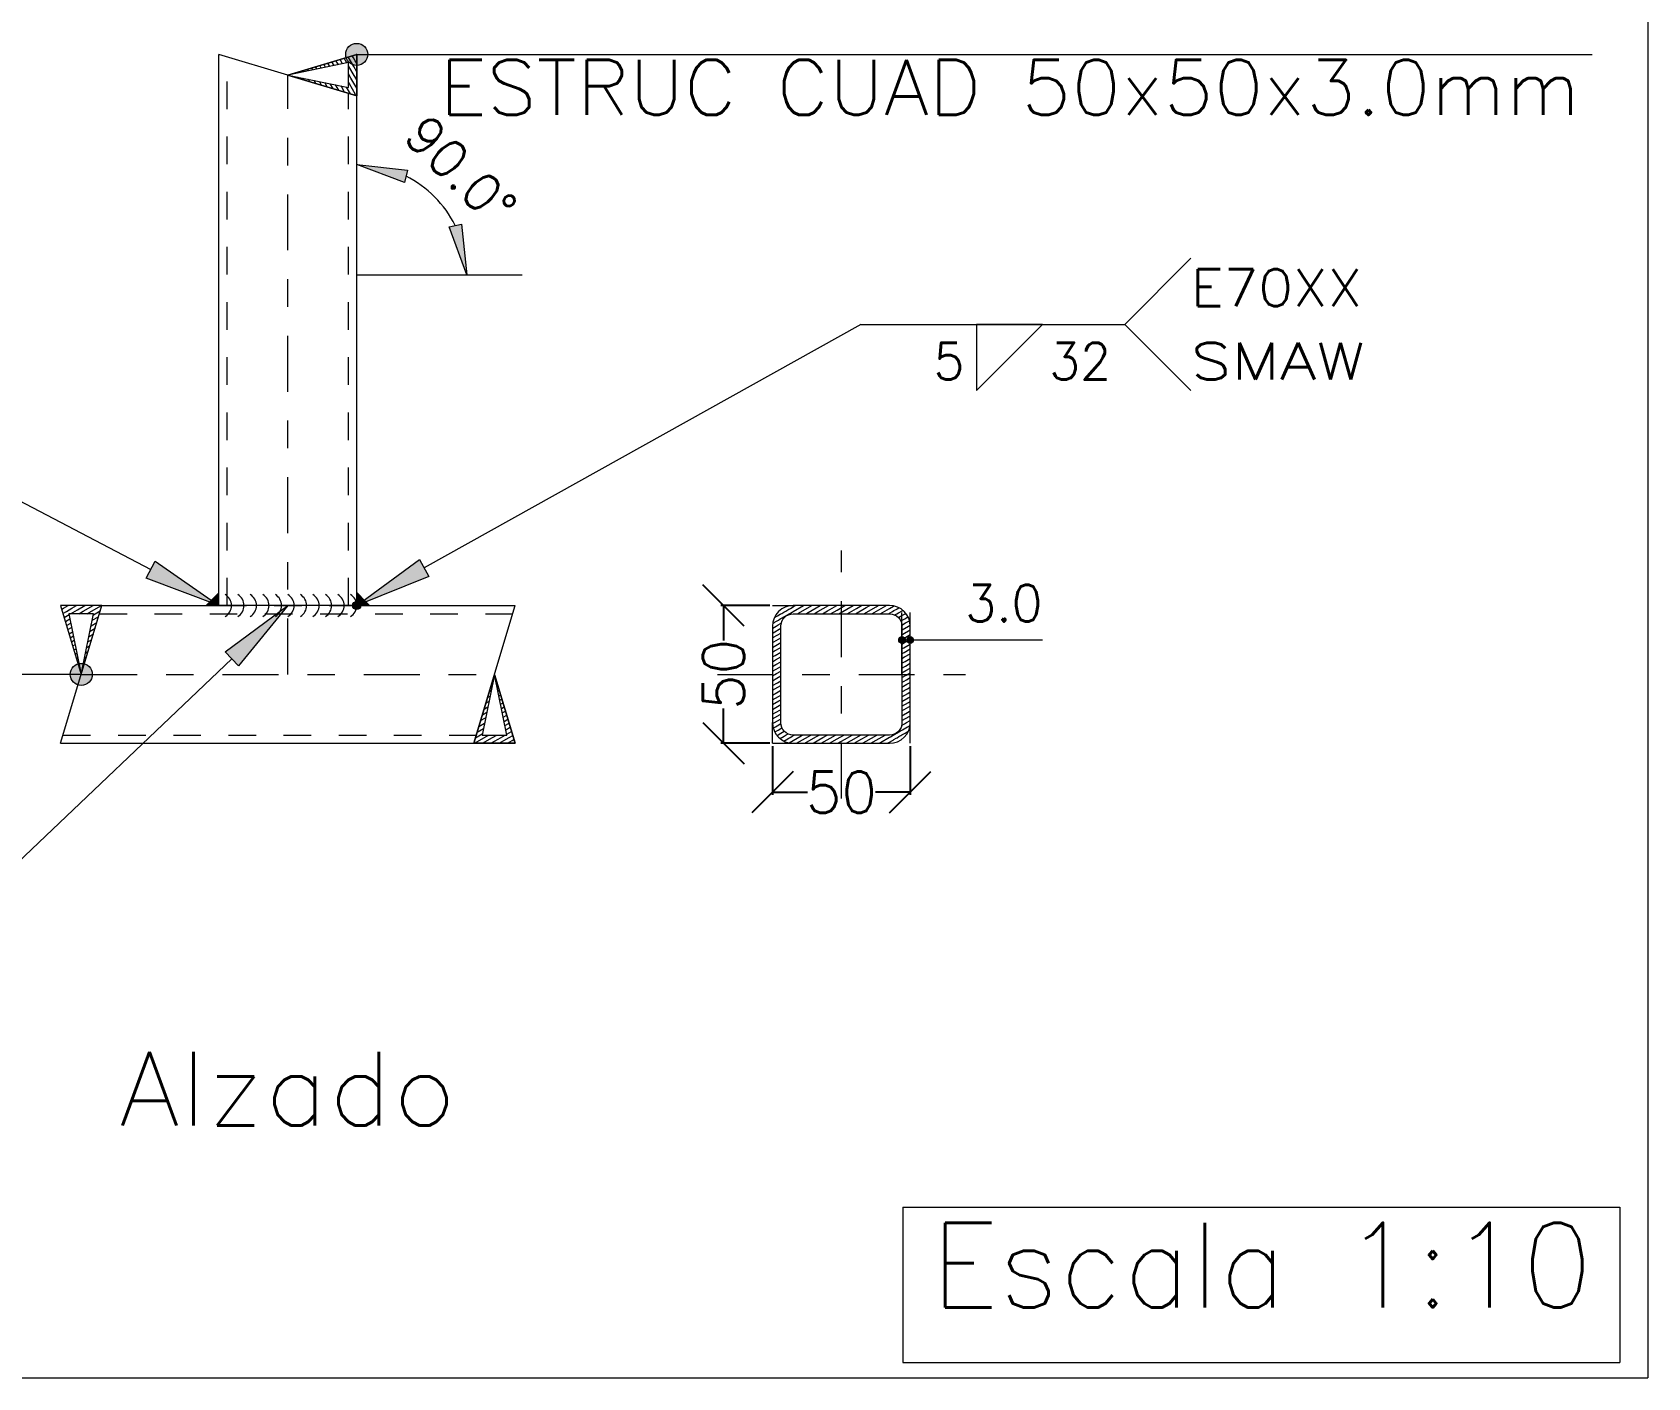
# Model space of a CAD drawing. Header units: millimetres. Extents: x 3028.5 to 3057.3, y 108.4 to 144.6.
# Drawn here: x 3035.78 to 3041.64, y 121.17 to 126.05 of the extents above; entities that cross this region are included whole.
import ezdxf
from ezdxf.enums import TextEntityAlignment as Align

# ---------------------------------------------------------------- set-up
doc = ezdxf.new("R2010")
doc.units = ezdxf.units.MM
doc.linetypes.add('CYPE_PUNTO', pattern=[0.075, 0, -0.075])
doc.linetypes.add('CYPE_RAYAPUNTO', pattern=[0.4125, 0.2025, -0.105, 0, -0.105])
for name, color, linetype, lineweight in [('COTAS', 202, 'Continuous', 13), ('DESCRIPCION_DE_LA_UNION', 7, 'Continuous', 15), ('DESCRIPCION_DE_LA_VISTA', 133, 'Continuous', 15), ('EJES', 42, 'CYPE_RAYAPUNTO', 0), ('LINEAS_DE_PROLONGACION_DE_COTAS', 8, 'CYPE_PUNTO', 9), ('LINEAS_OCULTAS', 8, 'CYPE_PUNTO', 9), ('PERFILES', 7, 'Continuous', 9), ('RECUADRO_DE_DETALLE', 20, 'Continuous', 15), ('SIMBOLOS_UTILIZADOS_EN_LAS_SOLDADURAS', 140, 'Continuous', 0), ('SOLDADURAS', 150, 'Continuous', 0), ('SOMBREADOS', 8, 'Continuous', 9), ('TEXTOS', 2, 'Continuous', 9)]:
    doc.layers.add(name, color=color, linetype=linetype, lineweight=lineweight)
doc.styles.add('CYPETXT_0.04_romans', font='romans__.ttf', dxfattribs={"height": 0.15})
doc.styles.add('CYPETXT_romans', font='romans__.ttf', dxfattribs={"height": 0.2})
doc.dimstyles.new('cype_oblique', dxfattribs={"dimtxt": 0.15, "dimasz": 0.15, "dimexe": 0.01, "dimexo": 0.01, "dimgap": 0, "dimtad": 0, "dimdec": 4, "dimzin": 0, "dimdsep": 46, "dimtxsty": 'CYPETXT_0.04_romans', "dimblk1": 'OBLIQUE', "dimblk2": 'OBLIQUE', "dimsah": 1, "dimcen": 0.09, "dimadec": 0, "dimazin": 0, "dimtfac": 1, "dimtdec": 4, "dimtofl": 0, "dimtmove": 2, "dimatfit": 3, "dimfxl": 1, "dimtolj": 1, "dimtzin": 0, "dimarcsym": 0})

# ---------------------------------------------------------------- blocks, each defined once
blk = doc.blocks.new('_OBLIQUE')
at = {"color": 0, "linetype": 'ByBlock', "lineweight": -2}
blk.add_line((-0.5, -0.5), (0.5, 0.5), dxfattribs=at)
blk = doc.blocks.new('*D3060')
at = {"layer": 'COTAS', "color": 0, "lineweight": -2, "transparency": 16777216}
for p, q in [((3038.4652, 123.4614), (3038.4652, 123.2842)), ((3038.9647, 123.4614), (3038.9647, 123.2842)), ((3038.4652, 123.2942), (3038.5918, 123.2942)), ((3038.9647, 123.2942), (3038.8382, 123.2942))]:
    blk.add_line(p, q, dxfattribs=at)
at = {"layer": 'Defpoints', "color": 0, "transparency": 16777216}
for p in [(3038.4652, 123.4714), (3038.9647, 123.4714), (3038.9647, 123.2942)]:
    blk.add_point(p, dxfattribs=at)
at = {"layer": 'COTAS', "color": 0, "lineweight": -2, "transparency": 16777216, "xscale": 0.15, "yscale": 0.15, "zscale": 0.15, "rotation": 180}
blk.add_blockref('_OBLIQUE', (3038.4652, 123.2942), dxfattribs=at)
at = {"layer": 'COTAS', "color": 0, "lineweight": -2, "transparency": 16777216, "xscale": 0.15, "yscale": 0.15, "zscale": 0.15}
blk.add_blockref('_OBLIQUE', (3038.9647, 123.2942), dxfattribs=at)
at = {"layer": 'COTAS', "color": 0, "transparency": 16777216, "insert": (3038.715, 123.2942), "char_height": 0.15, "attachment_point": 5, "style": 'CYPETXT_0.04_romans'}
blk.add_mtext('\\A1;50', dxfattribs=at)
blk = doc.blocks.new('*D3061')
at = {"layer": 'COTAS', "color": 0, "lineweight": -2, "transparency": 16777216}
for p, q in [((3038.4552, 123.9709), (3038.278, 123.9709)), ((3038.288, 123.9709), (3038.288, 123.8444)), ((3038.288, 123.4714), (3038.288, 123.598)), ((3038.4552, 123.4714), (3038.278, 123.4714))]:
    blk.add_line(p, q, dxfattribs=at)
at = {"layer": 'Defpoints', "color": 0, "transparency": 16777216}
for p in [(3038.4652, 123.9709), (3038.288, 123.4714), (3038.4652, 123.4714)]:
    blk.add_point(p, dxfattribs=at)
at = {"layer": 'COTAS', "color": 0, "lineweight": -2, "transparency": 16777216, "xscale": 0.15, "yscale": 0.15, "zscale": 0.15}
for p, rotation in [((3038.288, 123.9709), 90), ((3038.288, 123.4714), 270)]:
    blk.add_blockref('_OBLIQUE', p, dxfattribs=dict(at, rotation=rotation))
at = {"layer": 'COTAS', "color": 0, "transparency": 16777216, "insert": (3038.288, 123.7212), "char_height": 0.15, "attachment_point": 5, "rotation": 90, "style": 'CYPETXT_0.04_romans'}
blk.add_mtext('\\A1;50', dxfattribs=at)

msp = doc.modelspace()

# ---------------------------------------------------------------- hatches: boundary and pattern name
at = {"layer": 'COTAS'}
for points in [[(3037.13069, 125.50495), (3036.95725, 125.56948), (3037.14124, 125.54963)], [(3037.33703, 125.35384), (3037.35688, 125.16985), (3037.29235, 125.3433)]]:
    msp.add_hatch(color=256, dxfattribs=at).paths.add_polyline_path(points)
h = msp.add_hatch(color=256, dxfattribs=at)
edge = h.paths.add_edge_path()
edge.add_arc((3038.93476, 123.84606), 0.01199, 0, 360)
h = msp.add_hatch(color=256, dxfattribs=at)
edge = h.paths.add_edge_path()
edge.add_arc((3038.96473, 123.84606), 0.01199, 0, 360)
at = {"layer": 'SIMBOLOS_UTILIZADOS_EN_LAS_SOLDADURAS'}
for points in [[(3036.19374, 124.06994), (3036.22622, 124.13187), (3036.45771, 123.97095)], [(3037.18457, 124.13769), (3037.21862, 124.0766), (3036.95725, 123.97095)], [(3036.52887, 123.75282), (3036.48067, 123.8035), (3036.70748, 123.97095)]]:
    msp.add_hatch(color=256, dxfattribs=at).paths.add_polyline_path(points)
at = {"layer": 'SOLDADURAS'}
for points in [[(3036.45771, 124.0209), (3036.40775, 123.97095), (3036.45771, 123.97095)], [(3036.95725, 123.97095), (3037.0072, 123.97095), (3036.95725, 124.0209)]]:
    msp.add_hatch(color=256, dxfattribs=at).paths.add_polyline_path(points, flags=0)
h = msp.add_hatch(color=256, dxfattribs=at)
edge = h.paths.add_edge_path()
edge.add_arc((3036.95712, 123.97095), 0.01499, 0, 360)
at = {"layer": 'TEXTOS'}
h = msp.add_hatch(color=256, dxfattribs=at)
edge = h.paths.add_edge_path()
edge.add_arc((3036.95725, 125.96911), 0.03996, 0, 360)
h = msp.add_hatch(color=256, dxfattribs=at)
edge = h.paths.add_edge_path()
edge.add_arc((3035.95817, 123.72118), 0.03996, 0, 360)

# ---------------------------------------------------------------- linework, layer by layer
at = {"layer": 'COTAS'}
for p, q in [((3036.95725, 125.16985), (3037.5567, 125.16985)), ((3038.93476, 123.72118), (3038.93476, 123.94597)), ((3038.96473, 123.72118), (3038.96473, 123.94597)), ((3038.93476, 123.84606), (3039.44429, 123.84606))]:
    msp.add_line(p, q, dxfattribs=at)
for points in [[(3037.13069, 125.50495), (3036.95725, 125.56948), (3037.14124, 125.54963)], [(3037.33703, 125.35384), (3037.35688, 125.16985), (3037.29235, 125.3433)]]:
    msp.add_lwpolyline(points, close=True, dxfattribs=at)
for centre in [(3038.93476, 123.84606), (3038.96473, 123.84606)]:
    msp.add_circle(centre, 0.01199, dxfattribs=at)
msp.add_ellipse((3036.95725, 125.16985), major_axis=(0.39963, 0), ratio=1, start_param=0.4636476, end_param=1.1071487, dxfattribs=at)
at = {"layer": 'EJES'}
for p, q in [((3036.70748, 123.72118), (3036.70748, 125.89418)), ((3038.71496, 123.27159), (3038.71496, 124.17077)), ((3035.95817, 123.72118), (3037.45679, 123.72118)), ((3038.26538, 123.72118), (3039.16455, 123.72118))]:
    msp.add_line(p, q, dxfattribs=at)
at = {"layer": 'LINEAS_DE_PROLONGACION_DE_COTAS'}
for p, q in [((3038.46519, 123.97095), (3038.54012, 123.97095)), ((3038.46519, 123.47141), (3038.46519, 123.54634)), ((3038.96473, 123.47141), (3038.96473, 123.54634)), ((3038.46519, 123.47141), (3038.54012, 123.47141))]:
    msp.add_line(p, q, dxfattribs=at)
at = {"layer": 'LINEAS_OCULTAS'}
for p, q in [((3036.48768, 123.97095), (3036.48768, 125.96012)), ((3036.92727, 123.97095), (3036.92727, 125.82824)), ((3036.45784, 123.97095), (3036.95725, 123.97095)), ((3036.0241, 123.94098), (3037.52273, 123.94098)), ((3035.89223, 123.50138), (3037.39085, 123.50138))]:
    msp.add_line(p, q, dxfattribs=at)
at = {"layer": 'PERFILES'}
for p, q in [((3036.45771, 123.97095), (3036.45771, 125.96911)), ((3036.95725, 123.97095), (3036.95725, 125.81925)), ((3036.0331, 123.97095), (3036.45784, 123.97095)), ((3036.95725, 123.97095), (3037.53172, 123.97095)), ((3035.88323, 123.47141), (3037.38186, 123.47141))]:
    msp.add_line(p, q, dxfattribs=at)
for points in [[(3036.70748, 125.89418), (3036.95725, 125.96911), (3036.95725, 125.81925), (3036.45771, 125.96911)], [(3035.88323, 123.47141), (3036.0331, 123.97095), (3035.88323, 123.97095), (3035.95817, 123.72118)], [(3036.95725, 123.97095), (3036.95712, 123.97095), (3036.94667, 123.97095), (3036.93362, 123.97095), (3036.9197, 123.97095), (3036.91411, 123.97095), (3036.90729, 123.97095), (3036.89952, 123.97095), (3036.89109, 123.97095), (3036.88232, 123.97095), (3036.86887, 123.97095), (3036.85542, 123.97095), (3036.84197, 123.97095), (3036.82852, 123.97095), (3036.81507, 123.97095), (3036.80162, 123.97095), (3036.78817, 123.97095), (3036.77472, 123.97095), (3036.76127, 123.97095), (3036.74782, 123.97095), (3036.73437, 123.97095), (3036.72093, 123.97095), (3036.70748, 123.97095), (3036.69403, 123.97095), (3036.68058, 123.97095), (3036.66713, 123.97095), (3036.65368, 123.97095), (3036.64023, 123.97095), (3036.62678, 123.97095), (3036.61333, 123.97095), (3036.59988, 123.97095), (3036.58643, 123.97095), (3036.57298, 123.97095), (3036.55954, 123.97095), (3036.54609, 123.97095), (3036.53264, 123.97095), (3036.52387, 123.97095), (3036.51543, 123.97095), (3036.50766, 123.97095), (3036.50085, 123.97095), (3036.49526, 123.97095), (3036.48133, 123.97095), (3036.46828, 123.97095), (3036.45784, 123.97095), (3036.45771, 123.97095)], [(3037.45679, 123.72118), (3037.53172, 123.47141), (3037.38186, 123.47141), (3037.53172, 123.97095)]]:
    msp.add_lwpolyline(points, dxfattribs=at)
for points in [[(3036.70748, 125.89418), (3036.95725, 125.81925), (3036.95725, 125.96911), (3036.70748, 125.89418)], [(3036.70748, 125.89418), (3036.92727, 125.84922), (3036.92727, 125.93914), (3036.70748, 125.89418)], [(3035.95817, 123.72118), (3036.0331, 123.97095), (3035.88323, 123.97095), (3035.95817, 123.72118), (3036.00312, 123.94098), (3035.91321, 123.94098), (3035.95817, 123.72118)], [(3038.8898, 123.47141), (3038.90442, 123.47285), (3038.91848, 123.47711), (3038.93143, 123.48404), (3038.94279, 123.49336), (3038.95211, 123.50471), (3038.95903, 123.51767), (3038.96329, 123.53172), (3038.96473, 123.54634), (3038.96473, 123.89602), (3038.96329, 123.91064), (3038.95903, 123.92469), (3038.95211, 123.93765), (3038.94279, 123.949), (3038.93143, 123.95832), (3038.91848, 123.96525), (3038.90442, 123.96951), (3038.8898, 123.97095), (3038.54012, 123.97095), (3038.52551, 123.96951), (3038.51145, 123.96525), (3038.4985, 123.95832), (3038.48714, 123.949), (3038.47782, 123.93765), (3038.4709, 123.92469), (3038.46663, 123.91064), (3038.46519, 123.89602), (3038.46519, 123.54634), (3038.46663, 123.53172), (3038.4709, 123.51767), (3038.47782, 123.50471), (3038.48714, 123.49336), (3038.4985, 123.48404), (3038.51145, 123.47711), (3038.52551, 123.47285), (3038.54012, 123.47141), (3038.8898, 123.47141)], [(3038.54012, 123.50138), (3038.53135, 123.50225), (3038.52292, 123.5048), (3038.51515, 123.50896), (3038.50833, 123.51455), (3038.50274, 123.52136), (3038.49859, 123.52914), (3038.49603, 123.53757), (3038.49517, 123.54634), (3038.49517, 123.89602), (3038.49603, 123.90479), (3038.49859, 123.91322), (3038.50274, 123.921), (3038.50833, 123.92781), (3038.51515, 123.9334), (3038.52292, 123.93756), (3038.53135, 123.94011), (3038.54012, 123.94098), (3038.8898, 123.94098), (3038.89857, 123.94011), (3038.90701, 123.93756), (3038.91478, 123.9334), (3038.92159, 123.92781), (3038.92718, 123.921), (3038.93134, 123.91322), (3038.9339, 123.90479), (3038.93476, 123.89602), (3038.93476, 123.54634), (3038.9339, 123.53757), (3038.93134, 123.52914), (3038.92718, 123.52136), (3038.92159, 123.51455), (3038.91478, 123.50896), (3038.90701, 123.5048), (3038.89857, 123.50225), (3038.8898, 123.50138), (3038.54012, 123.50138)], [(3037.45679, 123.72118), (3037.38186, 123.47141), (3037.53172, 123.47141), (3037.45679, 123.72118), (3037.41183, 123.50138), (3037.50175, 123.50138), (3037.45679, 123.72118)]]:
    msp.add_lwpolyline(points, close=True, dxfattribs=at)
at = {"layer": 'RECUADRO_DE_DETALLE', "lineweight": 5}
for p, q in [((3041.63931, 128.55016), (3041.63931, 121.17146)), ((3038.93844, 121.78953), (3041.53771, 121.78953)), ((3038.93844, 121.78953), (3038.93844, 121.2265)), ((3041.53771, 121.78953), (3041.53771, 121.2265)), ((3038.93844, 121.2265), (3041.53771, 121.2265)), ((3031.27187, 121.17146), (3041.63931, 121.17146))]:
    msp.add_line(p, q, dxfattribs=at)
at = {"layer": 'SIMBOLOS_UTILIZADOS_EN_LAS_SOLDADURAS'}
for p, q in [((3038.78557, 124.99001), (3037.2016, 124.10715)), ((3039.74269, 124.99001), (3039.98247, 124.75023)), ((3034.62939, 124.93007), (3036.20998, 124.1009)), ((3035.67802, 122.99185), (3036.50477, 123.77816))]:
    msp.add_line(p, q, dxfattribs=at)
msp.add_lwpolyline([(3038.78557, 124.99001), (3039.74269, 124.99001), (3039.98247, 125.22979)], dxfattribs=at)
for points in [[(3039.20518, 124.99001), (3039.20518, 124.75023), (3039.44496, 124.99001), (3039.20518, 124.99001)], [(3036.19374, 124.06994), (3036.22622, 124.13187), (3036.45771, 123.97095)], [(3037.18457, 124.13769), (3037.21862, 124.0766), (3036.95725, 123.97095)], [(3036.52887, 123.75282), (3036.48067, 123.8035), (3036.70748, 123.97095)]]:
    msp.add_lwpolyline(points, close=True, dxfattribs=at)
at = {"layer": 'SOLDADURAS'}
msp.add_circle((3036.95712, 123.97095), 0.01499, dxfattribs=at)
for centre, start_param, end_param in [((3036.45784, 123.97095), 5.2360018, 7.3303688), ((3036.50323, 123.97095), 5.2360018, 7.3303688), ((3036.54861, 123.97095), 5.2360018, 7.3303688), ((3036.594, 123.97095), 5.2360018, 7.3303688), ((3036.63939, 123.97095), 5.2360018, 7.3303688), ((3036.68478, 123.97095), 5.2360018, 7.3303688), ((3036.73017, 123.97095), 5.2360018, 7.3303688), ((3036.77556, 123.97095), 5.2360018, 7.3303688), ((3036.82095, 123.97095), 5.2359754, 7.3303952), ((3036.86634, 123.97095), 5.2360018, 7.3303688), ((3036.91173, 123.97095), 5.2360018, 7.3303688)]:
    msp.add_ellipse(centre, major_axis=(0.04539, 0), ratio=1, start_param=start_param, end_param=end_param, dxfattribs=at)
at = {"layer": 'SOMBREADOS'}
for p, q in [((3036.94517, 125.95704), (3036.94102, 125.96424)), ((3036.95614, 125.96801), (3036.95577, 125.96867)), ((3036.95672, 125.96701), (3036.95614, 125.96801)), ((3036.95725, 125.9661), (3036.95672, 125.96701)), ((3036.75133, 125.90315), (3036.74927, 125.90672)), ((3036.7668, 125.90632), (3036.76402, 125.91114)), ((3036.78228, 125.90948), (3036.77877, 125.91557)), ((3036.79776, 125.91265), (3036.79352, 125.91999)), ((3036.81323, 125.91581), (3036.80827, 125.92442)), ((3036.82871, 125.91898), (3036.82302, 125.92884)), ((3036.84419, 125.92215), (3036.83777, 125.93327)), ((3036.85967, 125.92531), (3036.85252, 125.93769)), ((3036.87514, 125.92848), (3036.86727, 125.94212)), ((3036.89062, 125.93164), (3036.88202, 125.94654)), ((3036.9061, 125.93481), (3036.89677, 125.95097)), ((3036.92157, 125.93797), (3036.91152, 125.95539)), ((3036.9342, 125.94607), (3036.92627, 125.95982)), ((3036.94103, 125.90427), (3036.92727, 125.9281)), ((3036.94626, 125.92518), (3036.9342, 125.94607)), ((3036.95725, 125.87619), (3036.94103, 125.90427)), ((3036.95149, 125.9461), (3036.94517, 125.95704)), ((3036.95725, 125.90616), (3036.94626, 125.92518)), ((3036.95725, 125.93613), (3036.95149, 125.9461)), ((3036.72037, 125.89682), (3036.71977, 125.89787)), ((3036.72492, 125.88895), (3036.72383, 125.89084)), ((3036.73585, 125.89999), (3036.73452, 125.90229)), ((3036.74585, 125.88267), (3036.74345, 125.88682)), ((3036.76678, 125.87639), (3036.76307, 125.88281)), ((3036.78771, 125.87011), (3036.78269, 125.8788)), ((3036.80864, 125.86383), (3036.80232, 125.87478)), ((3036.82957, 125.85755), (3036.82194, 125.87077)), ((3036.8505, 125.85128), (3036.84156, 125.86676)), ((3036.87143, 125.845), (3036.86118, 125.86274)), ((3036.89236, 125.83872), (3036.8808, 125.85873)), ((3036.91329, 125.83244), (3036.90042, 125.85472)), ((3036.93422, 125.82616), (3036.92005, 125.8507)), ((3036.93581, 125.88335), (3036.92727, 125.89813)), ((3036.93058, 125.86243), (3036.92727, 125.86815)), ((3036.95314, 125.82336), (3036.93058, 125.86243)), ((3036.95725, 125.84621), (3036.93581, 125.88335)), ((3036.95514, 125.81988), (3036.95314, 125.82336)), ((3035.90276, 123.96607), (3035.91122, 123.97095)), ((3035.92368, 123.96084), (3035.94119, 123.97095)), ((3035.9446, 123.95561), (3035.97117, 123.97095)), ((3035.96551, 123.95038), (3036.00114, 123.97095)), ((3035.98643, 123.94515), (3036.03111, 123.97095)), ((3038.54012, 123.94902), (3038.5781, 123.97095)), ((3038.54012, 123.96633), (3038.54813, 123.97095)), ((3038.55896, 123.94259), (3038.60807, 123.97095)), ((3038.59416, 123.94561), (3038.63805, 123.97095)), ((3038.62935, 123.94863), (3038.66802, 123.97095)), ((3038.66455, 123.95164), (3038.69799, 123.97095)), ((3038.69975, 123.95466), (3038.72796, 123.97095)), ((3038.73495, 123.95768), (3038.75794, 123.97095)), ((3038.77014, 123.96069), (3038.78791, 123.97095)), ((3038.80534, 123.96371), (3038.81788, 123.97095)), ((3038.82591, 123.94098), (3038.87574, 123.96974)), ((3038.84054, 123.96673), (3038.84785, 123.97095)), ((3038.87574, 123.96974), (3038.87783, 123.97095)), ((3035.88737, 123.95718), (3035.89348, 123.96071)), ((3035.89179, 123.94243), (3035.90445, 123.94974)), ((3035.89348, 123.96071), (3035.90276, 123.96607)), ((3035.89622, 123.92768), (3035.91385, 123.93786)), ((3035.90064, 123.91293), (3035.91701, 123.92238)), ((3035.90445, 123.94974), (3035.92368, 123.96084)), ((3035.91925, 123.94098), (3035.9446, 123.95561)), ((3035.94922, 123.94098), (3035.96551, 123.95038)), ((3035.9792, 123.94098), (3035.98643, 123.94515)), ((3035.9983, 123.9174), (3036.02095, 123.93048)), ((3036.00231, 123.93702), (3036.02723, 123.95141)), ((3038.47216, 123.92709), (3038.48368, 123.93374)), ((3038.48368, 123.93374), (3038.49274, 123.93897)), ((3038.48665, 123.91815), (3038.49345, 123.92208)), ((3038.49274, 123.93897), (3038.49555, 123.94059)), ((3038.49345, 123.92208), (3038.49758, 123.92446)), ((3038.49555, 123.94059), (3038.49882, 123.94248)), ((3038.49758, 123.92446), (3038.50004, 123.92588)), ((3038.49882, 123.94248), (3038.50622, 123.94675)), ((3038.50004, 123.92588), (3038.50652, 123.92962)), ((3038.50622, 123.94675), (3038.51313, 123.95075)), ((3038.50652, 123.92962), (3038.51407, 123.93398)), ((3038.51313, 123.95075), (3038.51664, 123.95277)), ((3038.51407, 123.93398), (3038.51456, 123.93426)), ((3038.51456, 123.93426), (3038.51502, 123.93453)), ((3038.51502, 123.93453), (3038.52243, 123.93881)), ((3038.51664, 123.95277), (3038.52455, 123.95733)), ((3038.52243, 123.93881), (3038.52307, 123.93918)), ((3038.52307, 123.93918), (3038.53065, 123.94355)), ((3038.52455, 123.95733), (3038.52759, 123.95909)), ((3038.52759, 123.95909), (3038.53013, 123.96056)), ((3038.53013, 123.96056), (3038.54012, 123.96633)), ((3038.53065, 123.94355), (3038.53695, 123.94719)), ((3038.53695, 123.94719), (3038.54012, 123.94902)), ((3038.55616, 123.94098), (3038.55896, 123.94259)), ((3038.58613, 123.94098), (3038.59416, 123.94561)), ((3038.61611, 123.94098), (3038.62935, 123.94863)), ((3038.64608, 123.94098), (3038.66455, 123.95164)), ((3038.67605, 123.94098), (3038.69975, 123.95466)), ((3038.70602, 123.94098), (3038.73495, 123.95768)), ((3038.736, 123.94098), (3038.77014, 123.96069)), ((3038.76597, 123.94098), (3038.80534, 123.96371)), ((3038.79594, 123.94098), (3038.84054, 123.96673)), ((3038.85589, 123.94098), (3038.8898, 123.96056)), ((3038.88586, 123.94098), (3038.8898, 123.94326)), ((3038.8898, 123.96056), (3038.90398, 123.96874)), ((3038.8898, 123.94326), (3038.89145, 123.94421)), ((3038.89145, 123.94421), (3038.90043, 123.94939)), ((3038.90043, 123.94939), (3038.90578, 123.95248)), ((3038.90398, 123.96874), (3038.90426, 123.96891)), ((3038.90426, 123.96891), (3038.90443, 123.96901)), ((3038.90443, 123.96901), (3038.90504, 123.96935)), ((3038.90578, 123.95248), (3038.9155, 123.95809)), ((3038.90852, 123.93676), (3038.91565, 123.94087)), ((3038.9155, 123.95809), (3038.9178, 123.95942)), ((3038.91565, 123.94087), (3038.92238, 123.94476)), ((3038.9178, 123.95942), (3038.92339, 123.96265)), ((3038.92238, 123.94476), (3038.9374, 123.95343)), ((3038.93049, 123.91483), (3038.94469, 123.92303)), ((3038.94469, 123.92303), (3038.95635, 123.92976)), ((3038.9544, 123.91133), (3038.96181, 123.91561)), ((3035.90507, 123.89818), (3035.92018, 123.9069)), ((3035.90949, 123.88343), (3035.92334, 123.89143)), ((3035.91392, 123.86868), (3035.92651, 123.87595)), ((3035.91834, 123.85393), (3035.92967, 123.86047)), ((3035.98626, 123.85853), (3036.00212, 123.86769)), ((3035.99027, 123.87815), (3036.0084, 123.88862)), ((3035.99429, 123.89778), (3036.01468, 123.90955)), ((3038.46519, 123.88846), (3038.46581, 123.88881)), ((3038.46519, 123.87115), (3038.46722, 123.87233)), ((3038.46519, 123.85385), (3038.46864, 123.85584)), ((3038.46618, 123.90633), (3038.4703, 123.90871)), ((3038.46722, 123.87233), (3038.49517, 123.88846)), ((3038.46864, 123.85584), (3038.49517, 123.87115)), ((3038.47005, 123.83935), (3038.49517, 123.85385)), ((3038.4703, 123.90871), (3038.47181, 123.90958)), ((3038.48621, 123.90059), (3038.49417, 123.90518)), ((3038.49417, 123.90518), (3038.49659, 123.90659)), ((3038.93476, 123.88269), (3038.93585, 123.88332)), ((3038.93476, 123.86538), (3038.93726, 123.86683)), ((3038.93585, 123.88332), (3038.95785, 123.89602)), ((3038.93726, 123.86683), (3038.96473, 123.88269)), ((3038.93868, 123.85034), (3038.96473, 123.86538)), ((3038.95785, 123.89602), (3038.96437, 123.89979)), ((3035.92277, 123.83918), (3035.93284, 123.84499)), ((3035.92719, 123.82443), (3035.93601, 123.82952)), ((3035.93162, 123.80968), (3035.93917, 123.81404)), ((3035.93604, 123.79493), (3035.94234, 123.79856)), ((3035.97422, 123.79967), (3035.98328, 123.8049)), ((3035.97823, 123.81929), (3035.98956, 123.82583)), ((3035.98225, 123.83891), (3035.99584, 123.84676)), ((3038.46519, 123.83654), (3038.47005, 123.83935)), ((3038.46519, 123.81924), (3038.47146, 123.82286)), ((3038.46519, 123.80193), (3038.47288, 123.80637)), ((3038.47146, 123.82286), (3038.49517, 123.83654)), ((3038.47288, 123.80637), (3038.49517, 123.81924)), ((3038.47429, 123.78988), (3038.49517, 123.80193)), ((3038.93476, 123.84808), (3038.93868, 123.85034)), ((3038.93476, 123.83078), (3038.94009, 123.83385)), ((3038.93476, 123.81347), (3038.9415, 123.81736)), ((3038.93476, 123.79617), (3038.94292, 123.80087)), ((3038.94009, 123.83385), (3038.96473, 123.84808)), ((3038.9415, 123.81736), (3038.96473, 123.83078)), ((3038.94292, 123.80087), (3038.96473, 123.81347)), ((3038.94433, 123.78439), (3038.96473, 123.79617)), ((3035.94047, 123.78018), (3035.9455, 123.78309)), ((3035.94489, 123.76543), (3035.94867, 123.76761)), ((3035.94932, 123.75068), (3035.95183, 123.75213)), ((3035.95374, 123.73593), (3035.955, 123.73666)), ((3035.96218, 123.7408), (3035.96444, 123.74211)), ((3035.96619, 123.76042), (3035.97072, 123.76304)), ((3035.97021, 123.78005), (3035.977, 123.78397)), ((3038.46519, 123.78463), (3038.47429, 123.78988)), ((3038.46519, 123.76733), (3038.4757, 123.77339)), ((3038.46519, 123.75002), (3038.47712, 123.7569)), ((3038.46519, 123.73272), (3038.47853, 123.74042)), ((3038.4757, 123.77339), (3038.49517, 123.78463)), ((3038.47712, 123.7569), (3038.49517, 123.76733)), ((3038.47853, 123.74042), (3038.49517, 123.75002)), ((3038.93476, 123.77886), (3038.94433, 123.78439)), ((3038.93476, 123.76156), (3038.94574, 123.7679)), ((3038.93476, 123.74425), (3038.94716, 123.75141)), ((3038.94574, 123.7679), (3038.96473, 123.77886)), ((3038.94716, 123.75141), (3038.96473, 123.76156)), ((3038.94857, 123.73492), (3038.96473, 123.74425)), ((3037.44423, 123.67932), (3037.44876, 123.68194)), ((3037.45051, 123.70025), (3037.45277, 123.70156)), ((3037.45995, 123.7057), (3037.46121, 123.70643)), ((3037.46312, 123.69023), (3037.46564, 123.69168)), ((3037.46628, 123.67475), (3037.47006, 123.67693)), ((3038.46519, 123.71541), (3038.47994, 123.72393)), ((3038.46519, 123.69811), (3038.48136, 123.70744)), ((3038.46519, 123.6808), (3038.48277, 123.69095)), ((3038.47994, 123.72393), (3038.49517, 123.73272)), ((3038.48136, 123.70744), (3038.49517, 123.71541)), ((3038.48277, 123.69095), (3038.49517, 123.69811)), ((3038.48418, 123.67446), (3038.49517, 123.6808)), ((3038.93476, 123.72695), (3038.94857, 123.73492)), ((3038.93476, 123.70964), (3038.94998, 123.71843)), ((3038.93476, 123.69234), (3038.9514, 123.70194)), ((3038.93476, 123.67503), (3038.95281, 123.68545)), ((3038.94998, 123.71843), (3038.96473, 123.72695)), ((3038.9514, 123.70194), (3038.96473, 123.70964)), ((3038.95281, 123.68545), (3038.96473, 123.69234)), ((3037.42539, 123.61653), (3037.43672, 123.62307)), ((3037.43167, 123.63746), (3037.44073, 123.64269)), ((3037.43795, 123.65839), (3037.44475, 123.66231)), ((3037.46945, 123.65927), (3037.47449, 123.66218)), ((3037.47262, 123.6438), (3037.47891, 123.64743)), ((3037.47578, 123.62832), (3037.48334, 123.63268)), ((3038.46519, 123.6635), (3038.48418, 123.67446)), ((3038.46519, 123.64619), (3038.4856, 123.65797)), ((3038.46519, 123.62889), (3038.48701, 123.64148)), ((3038.46519, 123.61158), (3038.48842, 123.625)), ((3038.4856, 123.65797), (3038.49517, 123.6635)), ((3038.48701, 123.64148), (3038.49517, 123.64619)), ((3038.48842, 123.625), (3038.49517, 123.62889)), ((3038.93476, 123.65773), (3038.95422, 123.66897)), ((3038.93476, 123.64042), (3038.95564, 123.65248)), ((3038.93476, 123.62312), (3038.95705, 123.63599)), ((3038.93476, 123.60582), (3038.95846, 123.6195)), ((3038.95422, 123.66897), (3038.96473, 123.67503)), ((3038.95564, 123.65248), (3038.96473, 123.65773)), ((3038.95705, 123.63599), (3038.96473, 123.64042)), ((3038.95846, 123.6195), (3038.96473, 123.62312)), ((3037.40656, 123.55374), (3037.42468, 123.56421)), ((3037.41283, 123.57467), (3037.42869, 123.58383)), ((3037.41911, 123.5956), (3037.43271, 123.60345)), ((3037.47895, 123.61284), (3037.48776, 123.61793)), ((3037.48211, 123.59736), (3037.49219, 123.60318)), ((3037.48528, 123.58189), (3037.49661, 123.58843)), ((3037.48844, 123.56641), (3037.50104, 123.57368)), ((3038.46519, 123.59428), (3038.48984, 123.60851)), ((3038.46519, 123.57697), (3038.49125, 123.59202)), ((3038.46519, 123.55967), (3038.49266, 123.57553)), ((3038.48984, 123.60851), (3038.49517, 123.61158)), ((3038.49125, 123.59202), (3038.49517, 123.59428)), ((3038.49266, 123.57553), (3038.49517, 123.57697)), ((3038.49408, 123.55904), (3038.49517, 123.55967)), ((3038.93476, 123.58851), (3038.95988, 123.60301)), ((3038.93476, 123.57121), (3038.96129, 123.58652)), ((3038.93476, 123.5539), (3038.9627, 123.57003)), ((3038.95988, 123.60301), (3038.96473, 123.60582)), ((3038.96129, 123.58652), (3038.96473, 123.58851)), ((3038.9627, 123.57003), (3038.96473, 123.57121)), ((3037.38772, 123.49095), (3037.41264, 123.50534)), ((3037.394, 123.51188), (3037.41665, 123.52496)), ((3037.40028, 123.53281), (3037.42067, 123.54458)), ((3037.42853, 123.49721), (3037.43576, 123.50138)), ((3037.44944, 123.49198), (3037.46573, 123.50138)), ((3037.47036, 123.48675), (3037.4957, 123.50138)), ((3037.49161, 123.55093), (3037.50546, 123.55893)), ((3037.49478, 123.53546), (3037.50989, 123.54418)), ((3037.49794, 123.51998), (3037.51431, 123.52943)), ((3037.50111, 123.5045), (3037.51874, 123.51468)), ((3038.46812, 123.52675), (3038.47553, 123.53103)), ((3038.47358, 123.5126), (3038.48524, 123.51933)), ((3038.48524, 123.51933), (3038.49944, 123.52753)), ((3038.50755, 123.4976), (3038.51428, 123.50149)), ((3038.51428, 123.50149), (3038.52141, 123.5056)), ((3038.54012, 123.4991), (3038.54356, 123.50109)), ((3038.54356, 123.50109), (3038.54407, 123.50138)), ((3038.56966, 123.49885), (3038.57404, 123.50138)), ((3038.59576, 123.49661), (3038.60401, 123.50138)), ((3038.62185, 123.49438), (3038.63399, 123.50138)), ((3038.64795, 123.49214), (3038.66396, 123.50138)), ((3038.67405, 123.4899), (3038.69393, 123.50138)), ((3038.70015, 123.48767), (3038.7239, 123.50138)), ((3038.72625, 123.48543), (3038.75388, 123.50138)), ((3038.75234, 123.48319), (3038.78385, 123.50138)), ((3038.77844, 123.48095), (3038.81382, 123.50138)), ((3038.80454, 123.47872), (3038.84379, 123.50138)), ((3038.83064, 123.47648), (3038.87377, 123.50138)), ((3038.89928, 123.49881), (3038.90686, 123.50318)), ((3038.90686, 123.50318), (3038.9075, 123.50355)), ((3038.9075, 123.50355), (3038.91491, 123.50783)), ((3038.91491, 123.50783), (3038.91537, 123.5081)), ((3038.91537, 123.5081), (3038.91585, 123.50838)), ((3038.91585, 123.50838), (3038.92341, 123.51274)), ((3038.92341, 123.51274), (3038.92989, 123.51648)), ((3038.92989, 123.51648), (3038.93235, 123.5179)), ((3038.93111, 123.49988), (3038.93438, 123.50177)), ((3038.93333, 123.53577), (3038.93576, 123.53717)), ((3038.93438, 123.50177), (3038.93718, 123.50339)), ((3038.93576, 123.53717), (3038.94372, 123.54177)), ((3038.93718, 123.50339), (3038.94625, 123.50862)), ((3038.94328, 123.52421), (3038.9552, 123.53109)), ((3038.94372, 123.54177), (3038.95164, 123.54634)), ((3038.94625, 123.50862), (3038.95777, 123.51527)), ((3038.95164, 123.54634), (3038.96412, 123.55355)), ((3038.9552, 123.53109), (3038.95812, 123.53278)), ((3038.95812, 123.53278), (3038.95963, 123.53365)), ((3038.95963, 123.53365), (3038.96375, 123.53603)), ((3038.96412, 123.55355), (3038.96473, 123.5539)), ((3037.38384, 123.47141), (3037.42853, 123.49721)), ((3037.41381, 123.47141), (3037.44944, 123.49198)), ((3037.44379, 123.47141), (3037.47036, 123.48675)), ((3037.47376, 123.47141), (3037.49127, 123.48152)), ((3037.49127, 123.48152), (3037.5105, 123.49262)), ((3037.50373, 123.47141), (3037.51219, 123.47629)), ((3037.5105, 123.49262), (3037.52316, 123.49993)), ((3037.51219, 123.47629), (3037.52147, 123.48165)), ((3037.52147, 123.48165), (3037.52759, 123.48518)), ((3038.49253, 123.48893), (3038.50755, 123.4976)), ((3038.50654, 123.47971), (3038.51213, 123.48294)), ((3038.51213, 123.48294), (3038.51442, 123.48427)), ((3038.51442, 123.48427), (3038.52415, 123.48988)), ((3038.52415, 123.48988), (3038.5295, 123.49297)), ((3038.52489, 123.473), (3038.52549, 123.47335)), ((3038.52549, 123.47335), (3038.52566, 123.47345)), ((3038.52566, 123.47345), (3038.52595, 123.47362)), ((3038.52595, 123.47362), (3038.54012, 123.4818)), ((3038.5295, 123.49297), (3038.53848, 123.49815)), ((3038.53848, 123.49815), (3038.54012, 123.4991)), ((3038.54012, 123.4818), (3038.56966, 123.49885)), ((3038.5521, 123.47141), (3038.59576, 123.49661)), ((3038.58207, 123.47141), (3038.62185, 123.49438)), ((3038.61205, 123.47141), (3038.64795, 123.49214)), ((3038.64202, 123.47141), (3038.67405, 123.4899)), ((3038.67199, 123.47141), (3038.70015, 123.48767)), ((3038.70196, 123.47141), (3038.72625, 123.48543)), ((3038.73194, 123.47141), (3038.75234, 123.48319)), ((3038.76191, 123.47141), (3038.77844, 123.48095)), ((3038.79188, 123.47141), (3038.80454, 123.47872)), ((3038.82185, 123.47141), (3038.83064, 123.47648)), ((3038.85183, 123.47141), (3038.85673, 123.47424)), ((3038.85673, 123.47424), (3038.8898, 123.49334)), ((3038.8818, 123.47141), (3038.88283, 123.47201)), ((3038.88283, 123.47201), (3038.8898, 123.47603)), ((3038.8898, 123.49334), (3038.89298, 123.49517)), ((3038.8898, 123.47603), (3038.8998, 123.4818)), ((3038.89298, 123.49517), (3038.89928, 123.49881)), ((3038.8998, 123.4818), (3038.90233, 123.48327)), ((3038.90233, 123.48327), (3038.90538, 123.48503)), ((3038.90538, 123.48503), (3038.91329, 123.48959)), ((3038.91329, 123.48959), (3038.91679, 123.49161)), ((3038.91679, 123.49161), (3038.92371, 123.49561)), ((3038.92371, 123.49561), (3038.93111, 123.49988))]:
    msp.add_line(p, q, dxfattribs=at)
for points in [[(3038.47181, 123.90958), (3038.47473, 123.91127), (3038.48665, 123.91815)], [(3038.92202, 123.92725), (3038.93474, 123.93459), (3038.94824, 123.94238)], [(3038.93438, 123.89977), (3038.94788, 123.90757), (3038.9544, 123.91133)], [(3038.46581, 123.88881), (3038.47829, 123.89602), (3038.48621, 123.90059)], [(3038.46555, 123.54257), (3038.47208, 123.54634), (3038.49408, 123.55904)], [(3038.47553, 123.53103), (3038.48205, 123.53479), (3038.49555, 123.54259)], [(3038.48169, 123.49998), (3038.49518, 123.50777), (3038.50791, 123.51511)], [(3038.93235, 123.5179), (3038.93648, 123.52028), (3038.94328, 123.52421)]]:
    msp.add_lwpolyline(points, dxfattribs=at)
at = {"layer": 'TEXTOS'}
for p, q in [((3036.95725, 125.96911), (3041.43756, 125.96911)), ((3035.95817, 123.72118), (3031.47785, 123.72118))]:
    msp.add_line(p, q, dxfattribs=at)
for centre in [(3036.95725, 125.96911), (3035.95817, 123.72118)]:
    msp.add_circle(centre, 0.03996, dxfattribs=at)

# ---------------------------------------------------------------- texts
at = {"layer": 'COTAS', "style": 'CYPETXT_romans', "width": 0.92395}
msp.add_text('90.0°', height=0.133333, rotation=315, dxfattribs=at).set_placement((3037.12025, 125.66629), (3037.45369, 125.33285), align=Align.FIT)
at = {"layer": 'COTAS', "style": 'CYPETXT_romans', "width": 0.867263}
msp.add_text('3.0', height=0.133333, dxfattribs=at).set_placement((3039.16455, 123.91273), (3039.44429, 123.91273), align=Align.FIT)
at = {"layer": 'DESCRIPCION_DE_LA_UNION', "style": 'CYPETXT_romans', "width": 0.847825}
msp.add_text('Escala 1:10', height=0.3066667, dxfattribs=at).set_placement((3039.04004, 121.4264), (3041.44034, 121.4264), align=Align.FIT)
at = {"layer": 'DESCRIPCION_DE_LA_VISTA', "style": 'CYPETXT_romans', "width": 0.947666}
msp.add_text('Alzado', height=0.266667, dxfattribs=at).set_placement((3036.09604, 122.08596), (3037.31891, 122.08596), align=Align.FIT)
at = {"layer": 'SIMBOLOS_UTILIZADOS_EN_LAS_SOLDADURAS', "style": 'CYPETXT_romans'}
for s, height, width, p, p2 in [('E70XX', 0.133333, 0.977216, (3039.98247, 125.05668), (3040.60389, 125.05668)), ('5', 0.13333, 0.871286, (3039.04932, 124.79001), (3039.16122, 124.79001)), ('32', 0.133333, 0.871286, (3039.46894, 124.79001), (3039.69273, 124.79001)), ('SMAW', 0.133333, 1.144981, (3039.98247, 124.79001), (3040.61388, 124.79001))]:
    msp.add_text(s, height=height, dxfattribs=dict(at, width=width)).set_placement(p, p2, align=Align.FIT)
at = {"layer": 'TEXTOS', "style": 'CYPETXT_romans', "width": 0.905151}
msp.add_text('ESTRUC CUAD 50x50x3.0mm', height=0.2, dxfattribs=at).set_placement((3037.25697, 125.74927), (3041.39617, 125.74927), align=Align.FIT)

# ---------------------------------------------------------------- dimensions: what is measured, and where the dimension line sits
at = {"layer": 'COTAS'}
for p1, p2, picture, middle in [((3038.46519, 123.97095), (3038.46519, 123.47141), '*D3061', (3038.28802, 123.72118)), ((3038.46519, 123.47141), (3038.96473, 123.47141), '*D3060', (3038.71496, 123.29424))]:
    dim = msp.add_aligned_dim(p1=p1, p2=p2, distance=-0.17717, text='50', dimstyle='cype_oblique', dxfattribs=at)
    dim.commit()
    dim.dimension.update_dxf_attribs({"geometry": picture, "text_midpoint": middle})

doc.saveas('drawing.dxf')
